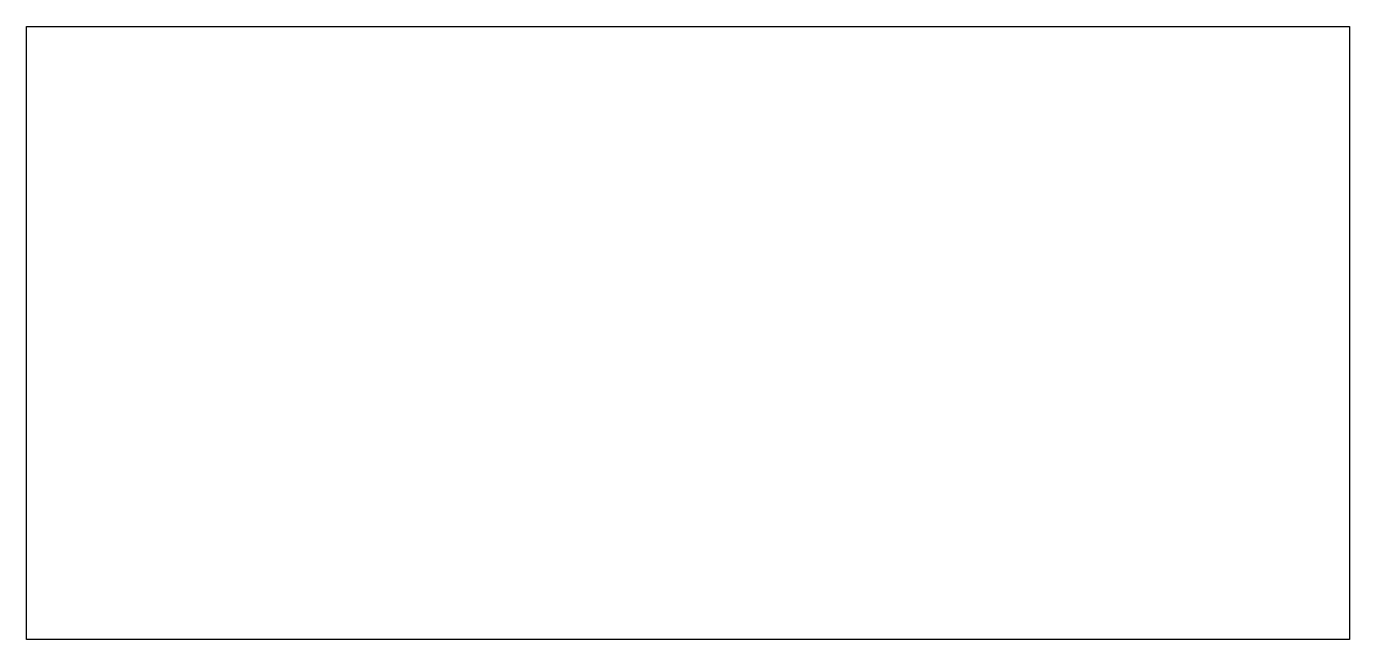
# Model space of a CAD drawing. Header units: millimetres. Extents: x 47 to 167, y -2 to 54.
import ezdxf

# ---------------------------------------------------------------- set-up
doc = ezdxf.new("R2010")
doc.units = ezdxf.units.MM
doc.layers.get('0').update_dxf_attribs({"linetype": 'CONTINUOUS'})

msp = doc.modelspace()

# ---------------------------------------------------------------- linework, layer by layer
msp.add_lwpolyline([(46.96, 53.76), (166.55, 53.76), (166.55, -1.63), (46.96, -1.63)], close=True)

doc.saveas('drawing.dxf')
